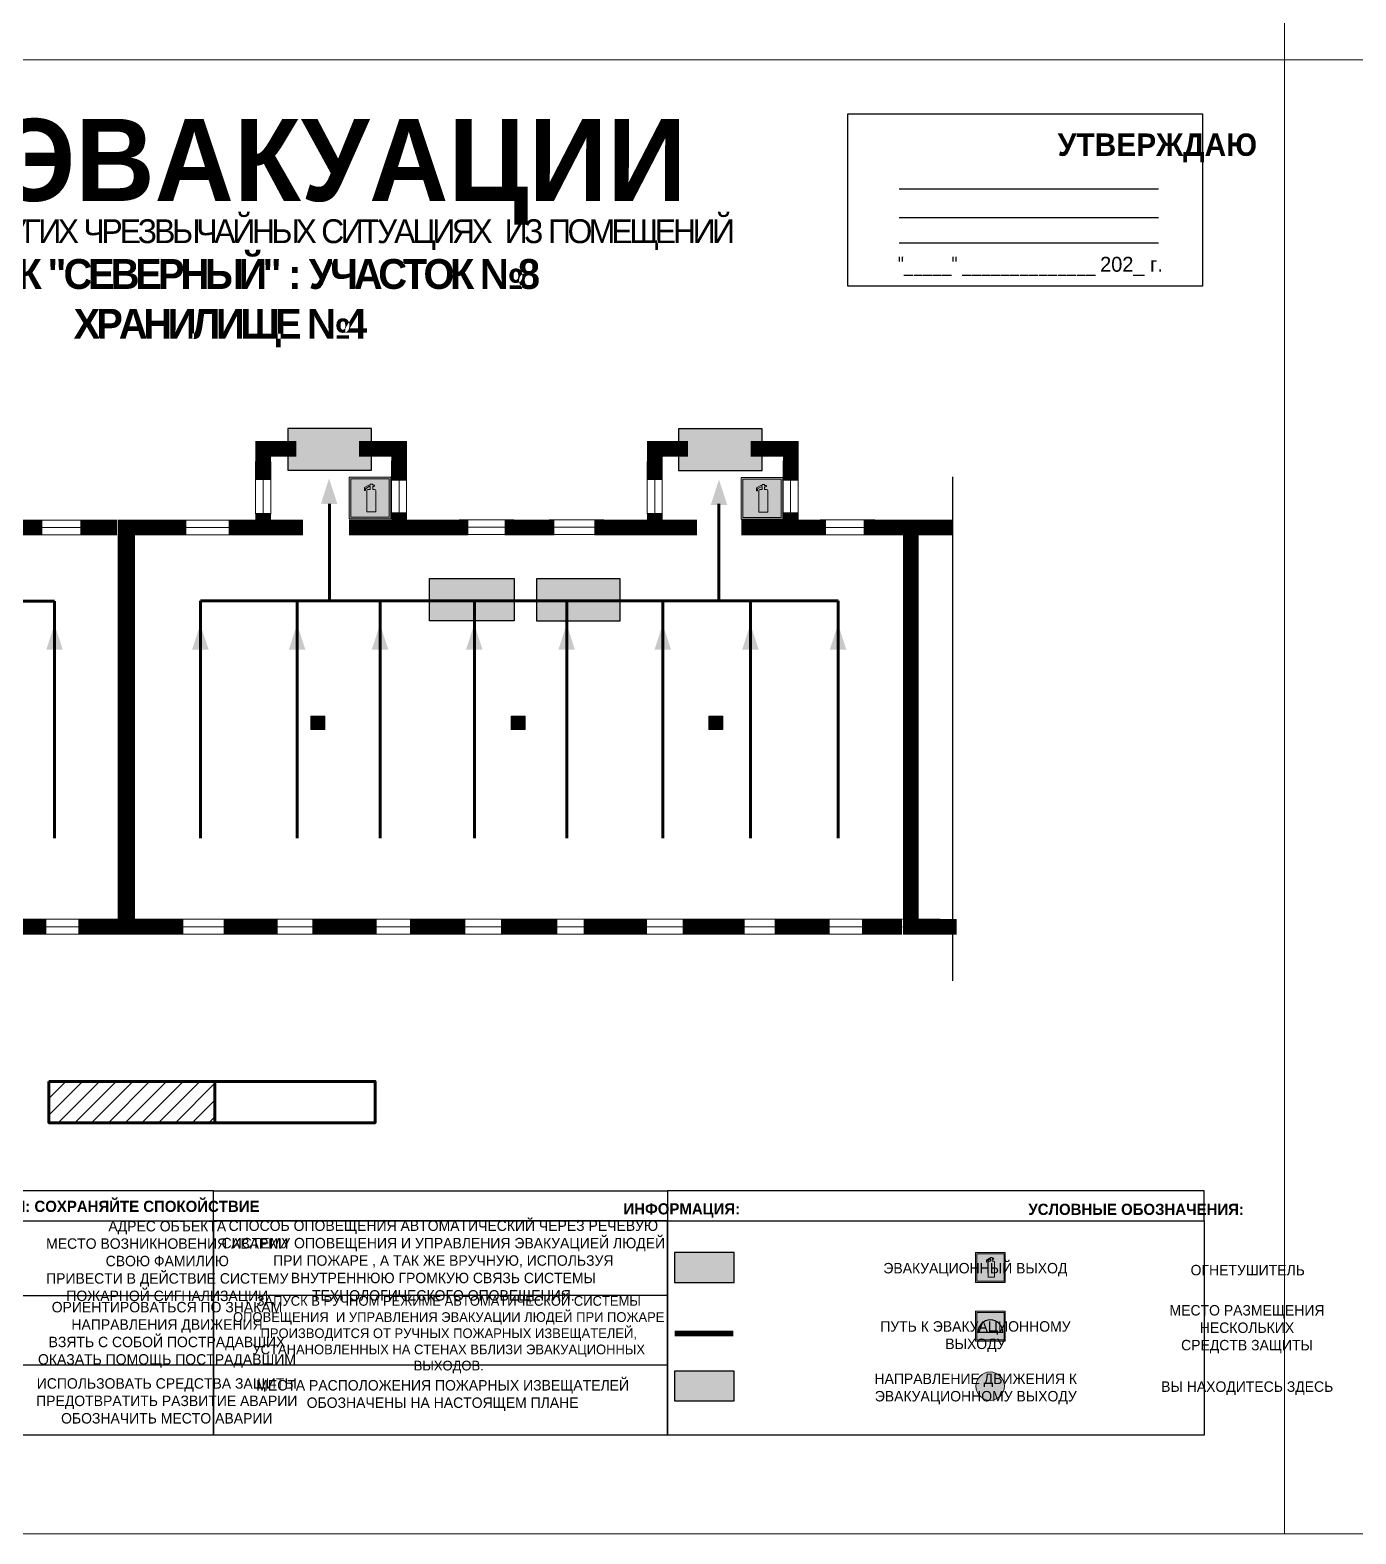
# Model space of a CAD drawing. Header units: millimetres. Extents: x 13114 to 67229, y 22859 to 38520.
# Drawn here: x 18948.5 to 19303.9, y 35160.4 to 35563.4 of the extents above; entities that cross this region are included whole.
import ezdxf

# ---------------------------------------------------------------- set-up
doc = ezdxf.new("R2010")
doc.units = ezdxf.units.MM
doc.layers.add('План_Штампы', color=7, linetype='Continuous')
doc.styles.add('обычный', font='arial.ttf')

# ---------------------------------------------------------------- blocks, each defined once
blk = doc.blocks.new('A$C1E1F2D43')
at = {"true_color": 0xffffff}
blk.add_hatch(color=7, dxfattribs=at).paths.add_polyline_path([(8, 0), (0, 0), (0, -8), (8, -8)])
h = blk.add_hatch(color=242)
h.paths.add_polyline_path([(0.32, -0.32), (0.32, -7.68), (7.68, -7.68), (7.68, -0.32)])
h.paths.add_polyline_path([(7.35, -5.71), (0.65, -5.71, -1)], flags=16)
at = {"color": 242, "lineweight": 5}
for p, q in [((0, 0), (8, 0)), ((0, -8), (0, 0)), ((0, 0), (8, 0)), ((8, -8), (8, 0)), ((0, -8), (8, -8))]:
    blk.add_line(p, q, dxfattribs=at)
at = {"color": 242}
blk.add_line((7.35, -5.71), (0.65, -5.71), dxfattribs=at)
at = {"color": 242, "lineweight": 5}
blk.add_lwpolyline([(0.32, -0.32), (7.68, -0.32), (7.68, -7.68), (0.32, -7.68)], close=True, dxfattribs=at)
at = {"color": 242}
blk.add_arc((4, -5.71), 3.35, 0, 180, dxfattribs=at)
blk = doc.blocks.new('A$C32E8229D')
at = {"true_color": 0xffffff}
blk.add_hatch(color=7, dxfattribs=at).paths.add_polyline_path([(0, 0), (0, -8), (16, -8), (16, 0)])
h = blk.add_hatch(color=126)
h.paths.add_polyline_path([(0.2, -0.2), (15.8, -0.2), (15.8, -7.8), (0.2, -7.8)])
h.paths.add_polyline_path([(13.49, -2.05), (12.08, -2.05), (11.37, -2.63, 0.162397), (11.29, -2.84), (11.29, -3.63), (10.35, -3.63), (10.35, -4.05), (11.68, -4.05), (11.68, -3.48), (12.26, -4.28), (11.29, -5.1), (11.29, -6.78), (11.85, -6.78), (11.85, -5.44), (12.8, -4.64), (12.8, -5.94), (14.46, -5.94), (14.46, -5.39), (13.45, -5.39), (13.45, -3.97), (12.46, -2.59), (13.15, -2.59), (13.69, -3.34), (14.18, -3)], flags=16)
h.paths.add_polyline_path([(10.74, -1.82, 1), (11.8, -1.82, 1)], flags=16)
h.paths.add_polyline_path([(9.39, -3.59), (5.99, -3.59), (6.56, -3.03), (5.91, -3.03), (5.1, -3.83), (5.91, -4.64), (6.56, -4.64), (5.99, -4.09), (9.39, -4.09)], flags=16)
h.paths.add_polyline_path([(4.29, -1.08), (1.72, -1.08), (1.72, -6.6), (4.29, -6.6)], flags=16)
at = {"color": 126}
blk.add_lwpolyline([(16, -8), (0, -8), (0, 0), (16, 0)], close=True, dxfattribs=at)
blk = doc.blocks.new('A$C7B8C2D5B')
at = {"lineweight": 0}
h = blk.add_hatch(color=5, dxfattribs=at)
h.dxf.hatch_style = 1
h.paths.add_polyline_path([(1.4, -3.02, 1), (-2.11, -3.02, 1)])
at = {"color": 5, "lineweight": 0}
blk.add_circle((-0.36, -3.02), 1.75, dxfattribs=at)
blk = doc.blocks.new('A$C7B4425F7')
at = {"true_color": 0xffffff}
blk.add_hatch(color=7, dxfattribs=at).paths.add_polyline_path([(0, 0), (-16, 0), (-16, -8), (0, -8)])
h = blk.add_hatch(color=126)
h.paths.add_polyline_path([(-0.2, -0.2), (-15.8, -0.2), (-15.8, -7.8), (-0.2, -7.8)])
h.paths.add_polyline_path([(-11.76, -2.03), (-11.76, -3.66), (-11.17, -3.66, -0.568275), (-11.17, -6.18), (-12.58, -6.18), (-12.58, -2.03)], flags=16)
h.paths.add_polyline_path([(-13.33, -4.12, -0.495768), (-13.59, -6.18), (-15.03, -6.18), (-15.03, -2.03), (-13.59, -2.03, -0.487973)], flags=16)
h.paths.add_polyline_path([(-10.25, -2.03), (-9.48, -2.03), (-9.48, -6.18), (-10.25, -6.18)], flags=16)
h.paths.add_polyline_path([(-13.84, -3.69), (-14.24, -3.69), (-14.24, -3.03), (-13.9, -3.03, -0.692621)], flags=0)
h.paths.add_polyline_path([(-9.15, -2.03), (-8.4, -2.03), (-8.04, -3.07), (-7.68, -2.03), (-6.93, -2.03), (-7.64, -4.1), (-6.93, -6.18), (-7.68, -6.18), (-8.04, -5.14), (-8.4, -6.18), (-9.15, -6.18), (-8.44, -4.1)], flags=16)
h.paths.add_polyline_path([(-11.76, -4.46), (-11.42, -4.46, -0.692621), (-11.36, -5.12), (-11.76, -5.12)], flags=0)
h.paths.add_polyline_path([(-13.9, -5.2), (-14.24, -5.2), (-14.24, -4.55), (-13.84, -4.55, -0.708038)], flags=0)
edge = h.paths.add_edge_path(flags=16)
edge.add_ellipse((-5.51, -4.08), major_axis=(0, 2.05), ratio=0.586184, start_angle=0, end_angle=360)
edge = h.paths.add_edge_path(flags=0)
edge.add_ellipse((-5.51, -4.08), major_axis=(0, 1.14), ratio=0.454828, start_angle=0, end_angle=360)
h.paths.add_polyline_path([(-4.13, -4.96, 0.377264), (-3.48, -4.52, 0.0555), (-3.16, -2.03), (-1.66, -2.03), (-1.66, -4.96), (-0.96, -4.96), (-0.96, -7.01), (-1.75, -7.01), (-1.75, -6.18), (-3.3, -6.18), (-3.3, -7.02), (-4.13, -7.02)], flags=16)
h.paths.add_polyline_path([(-2.73, -2.91), (-2.28, -2.91), (-2.28, -4.96), (-3.05, -4.96, 0.079136)], flags=0)
at = {"color": 126}
blk.add_lwpolyline([(-16, -8), (0, -8), (0, 0), (-16, 0)], close=True, dxfattribs=at)
blk = doc.blocks.new('A$C3AD82952')
at = {"true_color": 0xf5f5ff}
h = blk.add_hatch(color=7, dxfattribs=at)
h.dxf.hatch_style = 1
h.paths.add_polyline_path([(8.21, 8.73, 0.414214), (7.89, 9.05), (7.22, 9.05), (7.22, 9.92), (7.59, 9.92, 1), (7.57, 10.36), (7.22, 10.36), (7.22, 10.6), (6.43, 10.6), (6.43, 10.36), (6.01, 10.36), (4.74, 9.59), (4.74, 8.69), (4.98, 8.73), (4.98, 9.26), (6.12, 9.91), (6.43, 9.91), (6.43, 9.05), (5.76, 9.05, 0.414214), (5.44, 8.73), (5.44, 2.2), (8.21, 2.2)], flags=0)
h.paths.add_polyline_path([(12.8, 12.8), (0, 12.8), (0, 0), (12.8, 0)])
h.paths.add_polyline_path([(0.51, 12.29), (12.29, 12.29), (12.29, 0.51), (0.51, 0.51)], flags=16)
h.paths.add_polyline_path([(4.74, 9.59), (6.01, 10.36), (6.43, 10.36), (6.43, 10.6), (7.22, 10.6), (7.22, 10.36), (7.59, 10.36, -0.94586), (7.59, 9.92), (7.22, 9.92), (7.22, 9.05), (7.89, 9.05, -0.414214), (8.21, 8.73), (8.21, 2.2), (5.44, 2.2), (5.44, 8.73, -0.414214), (5.76, 9.05), (6.43, 9.05), (6.43, 9.91), (6.12, 9.91), (4.98, 9.26), (4.98, 8.73), (4.74, 8.69)], flags=0)
h = blk.add_hatch(color=242)
h.dxf.hatch_style = 1
h.paths.add_polyline_path([(12.29, 12.29), (0.51, 12.29), (0.51, 0.51), (12.29, 0.51)])
h.paths.add_polyline_path([(4.74, 8.69), (4.74, 9.59), (6.01, 10.36), (6.43, 10.36), (6.43, 10.6), (7.22, 10.6), (7.22, 10.36), (7.59, 10.36, -0.94586), (7.59, 9.92), (7.22, 9.92), (7.22, 9.05), (7.89, 9.05, -0.414214), (8.21, 8.73), (8.21, 2.2), (5.44, 2.2), (5.44, 8.73, -0.414214), (5.76, 9.05), (6.43, 9.05), (6.43, 9.91), (6.12, 9.91), (4.98, 9.26), (4.98, 8.73)], flags=16)
h = blk.add_hatch(color=7, dxfattribs=at)
h.dxf.hatch_style = 1
h.paths.add_polyline_path([(8.21, 8.73, 0.414214), (7.89, 9.05), (7.22, 9.05), (7.22, 9.92), (7.59, 9.92, 1), (7.57, 10.36), (7.22, 10.36), (7.22, 10.6), (6.43, 10.6), (6.43, 10.36), (6.01, 10.36), (4.74, 9.59), (4.74, 8.69), (4.98, 8.73), (4.98, 9.26), (6.12, 9.91), (6.43, 9.91), (6.43, 9.05), (5.76, 9.05, 0.414214), (5.44, 8.73), (5.44, 2.2), (8.21, 2.2)])
at = {"color": 242, "lineweight": 5}
for p, q in [((0, 0), (0, 12.8)), ((0, 12.8), (12.8, 12.8)), ((6.01, 10.36), (4.74, 9.59)), ((4.74, 9.59), (4.74, 8.69)), ((4.98, 9.26), (6.12, 9.91)), ((4.98, 8.73), (4.98, 9.26)), ((6.01, 10.36), (6.43, 10.36)), ((6.12, 9.91), (6.43, 9.91)), ((7.22, 10.6), (6.43, 10.6)), ((6.43, 10.6), (6.43, 10.36)), ((6.43, 9.91), (6.43, 9.05)), ((7.22, 10.36), (7.22, 10.6)), ((7.59, 10.36), (7.22, 10.36)), ((7.22, 9.05), (7.22, 9.92)), ((7.59, 9.92), (7.22, 9.92)), ((12.8, 0), (12.8, 12.8)), ((4.74, 8.69), (4.98, 8.73)), ((5.44, 2.2), (5.44, 8.73)), ((5.76, 9.05), (6.43, 9.05)), ((7.89, 9.05), (7.22, 9.05)), ((8.21, 2.2), (8.21, 8.73)), ((0, 0), (12.8, 0)), ((5.44, 2.2), (8.21, 2.2))]:
    blk.add_line(p, q, dxfattribs=at)
blk.add_lwpolyline([(0.51, 12.29), (12.29, 12.29), (12.29, 0.51), (0.51, 0.51)], close=True, dxfattribs=at)
for centre, radius, start, end in [((7.58, 10.14), 0.223, 273.1875, 86.8125), ((5.76, 8.73), 0.32, 90, 180), ((7.89, 8.73), 0.32, 0, 90)]:
    blk.add_arc(centre, radius, start, end, dxfattribs=at)

msp = doc.modelspace()

# ---------------------------------------------------------------- hatches: boundary and pattern name
at = {"lineweight": 0}
h = msp.add_hatch(color=256, dxfattribs=at)
h.dxf.hatch_style = 1
h.paths.add_polyline_path([(19027.56, 35375.97), (19027.56, 35379.47), (19023.82, 35379.47), (19023.82, 35375.97)])
h = msp.add_hatch(color=256, dxfattribs=at)
h.dxf.hatch_style = 1
h.paths.add_polyline_path([(19081.19, 35375.97), (19081.19, 35379.47), (19077.44, 35379.47), (19077.44, 35375.97)])
h = msp.add_hatch(color=256, dxfattribs=at)
h.dxf.hatch_style = 1
h.paths.add_polyline_path([(19134.22, 35375.97), (19134.22, 35379.47), (19130.47, 35379.47), (19130.47, 35375.97)])
h = msp.add_hatch()
h.set_pattern_fill('ANSI31', color=256)
h.set_pattern_definition([(45, (-10326.005, 23711.0528), (-2.24506403, 2.24506403), [])])
h.paths.add_polyline_path([(18998.04, 35270.56), (18998.04, 35281.63), (18953.57, 35281.63), (18953.57, 35270.56)])

# ---------------------------------------------------------------- linework, layer by layer
at = {"color": 5, "lineweight": 0}
for points in [[(18684.77, 35555.39), (19284.77, 35555.39), (19284.77, 35950.39), (18684.77, 35950.39)], [(19284.77, 35555.39), (19884.77, 35555.39), (19884.77, 35950.39), (19284.77, 35950.39)], [(18684.77, 35160.39), (19284.77, 35160.39), (19284.77, 35555.39), (18684.77, 35555.39)], [(19284.77, 35160.39), (19884.77, 35160.39), (19884.77, 35555.39), (19284.77, 35555.39)]]:
    msp.add_lwpolyline(points, close=True, dxfattribs=at)
for points in [[(19167.72, 35540.9), (19262.72, 35540.9), (19262.72, 35494.7), (19167.72, 35494.7)], [(18853.9, 35244.28), (18997.67, 35244.28), (18997.67, 35252.33), (18853.9, 35252.33)], [(18997.67, 35252.33), (19119.39, 35252.33), (19119.39, 35186.88), (18997.67, 35186.88)], [(18997.67, 35252.33), (19119.39, 35252.33), (19119.39, 35244.28), (18997.67, 35244.28)], [(19119.39, 35244.28), (19263.16, 35244.28), (19263.16, 35252.33), (19119.39, 35252.33)], [(18853.9, 35244.28), (18997.67, 35244.28), (18997.67, 35186.88), (18853.9, 35186.88)], [(18997.67, 35244.28), (19119.39, 35244.28), (19119.39, 35224.28), (18997.67, 35224.28)], [(19119.39, 35244.28), (19263.16, 35244.28), (19263.16, 35186.88), (19119.39, 35186.88)], [(19119.39, 35224.28), (18997.67, 35224.28), (18997.67, 35205.71), (19119.39, 35205.71)]]:
    msp.add_lwpolyline(points, close=True)
for points in [[(19181.47, 35520.85), (19250.99, 35520.85)], [(19181.47, 35513.09), (19250.99, 35513.09)], [(19181.47, 35506.31), (19250.99, 35506.31)], [(19195.74, 35443.67), (19195.74, 35308.57)], [(18912.32, 35224.28), (18853.9, 35224.28), (18997.67, 35224.28)], [(18912.32, 35205.71), (18853.9, 35205.71), (18997.67, 35205.71)]]:
    msp.add_lwpolyline(points)
at = {"lineweight": 100, "const_width": 4.2}
for points in [[(19011, 35442.8), (19011, 35451.13), (19019.92, 35451.13)], [(19036.68, 35451.13), (19047.45, 35451.13), (19047.45, 35442.6)], [(19115.95, 35442.8), (19115.95, 35451.13), (19124.87, 35451.13)], [(19141.63, 35451.13), (19152.4, 35451.13), (19152.4, 35442.6)], [(19011, 35430.1), (19011, 35433.93)], [(19047.45, 35434.13), (19047.45, 35430.1)], [(19115.95, 35430.1), (19115.95, 35433.93)], [(19152.4, 35434.13), (19152.4, 35430.1)], [(18951.84, 35430.07), (18929.12, 35430.07)], [(18971.82, 35430.07), (18961.98, 35430.07)], [(18990.43, 35430.1), (18972.01, 35430.1)], [(18985.74, 35430.07), (18972.47, 35430.07)], [(19021.71, 35430.1), (19001.8, 35430.1)], [(19065.96, 35430.1), (19034.02, 35430.1)], [(19089.02, 35430.1), (19075.75, 35430.1)], [(19127.26, 35430.1), (19099.77, 35430.1)], [(19161.85, 35430.1), (19139.12, 35430.1)], [(19186.7, 35430.1), (19171.98, 35430.1)], [(19195.74, 35430.1), (19182.47, 35430.1)], [(18938.07, 35323.06), (18952.87, 35323.06)], [(18961.5, 35323.06), (18972.26, 35323.06)], [(18971.98, 35323.09), (18989.65, 35323.09)], [(18972.48, 35323.06), (18986.87, 35323.06)], [(19000.44, 35323.09), (19014.93, 35323.09)], [(19024.17, 35323.09), (19041.43, 35323.09)], [(19050.37, 35323.09), (19065.16, 35323.09)], [(19074.72, 35323.09), (19089.82, 35323.09)], [(19096.91, 35323.09), (19113.86, 35323.09)], [(19123.42, 35323.09), (19140.06, 35323.09)], [(19148.07, 35323.09), (19162.87, 35323.09)], [(19171.5, 35323.09), (19182.26, 35323.09)], [(19182.48, 35323.09), (19196.87, 35323.09)]]:
    msp.add_lwpolyline(points, dxfattribs=at)
at = {"lineweight": 0}
for points in [[(19008.99, 35433.73), (19008.99, 35447.74)], [(19011, 35433.93), (19011, 35447.95)], [(19013.03, 35433.65), (19013.03, 35447.67)], [(19045.4, 35433.89), (19045.4, 35447.9)], [(19047.41, 35434.09), (19047.41, 35448.11)], [(19049.45, 35433.81), (19049.45, 35447.83)], [(19113.94, 35433.73), (19113.94, 35447.74)], [(19115.95, 35433.93), (19115.95, 35447.95)], [(19117.98, 35433.65), (19117.98, 35447.67)], [(19150.35, 35433.89), (19150.35, 35447.9)], [(19152.36, 35434.09), (19152.36, 35448.11)], [(19154.4, 35433.81), (19154.4, 35447.83)], [(18950.32, 35432.04), (18964.94, 35432.04)], [(18950.51, 35430.06), (18965.12, 35430.06)], [(18988.29, 35432.01), (19002.91, 35432.01)], [(18988.48, 35430.03), (19003.09, 35430.03)], [(19063.53, 35432.1), (19078.14, 35432.1)], [(19063.72, 35430.12), (19078.33, 35430.12)], [(19087.67, 35432.12), (19102.29, 35432.12)], [(19087.86, 35430.14), (19102.47, 35430.14)], [(19160.32, 35432.08), (19174.94, 35432.08)], [(19160.51, 35430.09), (19175.12, 35430.09)], [(18950.08, 35428.11), (18964.7, 35428.11)], [(18988.05, 35428.08), (19002.66, 35428.08)], [(19063.29, 35428.17), (19077.9, 35428.17)], [(19087.43, 35428.19), (19102.05, 35428.19)], [(19160.08, 35428.14), (19174.7, 35428.14)], [(18763.48, 35325.12), (18972.39, 35325.12)], [(18973.48, 35325.16), (19182.39, 35325.16)], [(19182.7, 35325.16), (19192.42, 35325.16)], [(18764, 35321.1), (18971.46, 35321.1)], [(18764.46, 35323.06), (18972.36, 35323.06)], [(18974, 35321.14), (19181.46, 35321.14)], [(18974.46, 35323.09), (19182.37, 35323.09)]]:
    msp.add_lwpolyline(points, dxfattribs=at)
at = {"color": 126, "lineweight": 100, "true_color": 0x008754}
for points in [[(19028.74, 35436.4), (19028.74, 35410.39), (18994.2, 35410.39)], [(19133.11, 35410.39), (19133.11, 35436.4)], [(18882.37, 35410.36), (18955.11, 35410.36)], [(18955.11, 35346.8), (18955.11, 35410.36)], [(18994.2, 35346.83), (18994.2, 35410.39)], [(19020.13, 35346.83), (19020.13, 35410.39)], [(19025.39, 35410.39), (19165.11, 35410.39)], [(19042.35, 35346.83), (19042.35, 35410.39)], [(19067.61, 35346.83), (19067.61, 35410.39)], [(19092.37, 35346.83), (19092.37, 35410.39)], [(19118.13, 35346.83), (19118.13, 35410.39)], [(19141.62, 35346.83), (19141.62, 35410.39)], [(19165.11, 35346.83), (19165.11, 35410.39)]]:
    msp.add_lwpolyline(points, dxfattribs=at)
at = {"lineweight": 0, "const_width": 4.2}
for points in [[(18974.11, 35323.09), (18974.11, 35430.1)], [(18974.55, 35323.06), (18974.55, 35430.07)], [(19184.55, 35323.09), (19184.55, 35430.1)]]:
    msp.add_lwpolyline(points, dxfattribs=at)
at = {"lineweight": 0}
for points in [[(19023.82, 35375.97), (19027.56, 35375.97), (19027.56, 35379.47), (19023.82, 35379.47)], [(19077.44, 35375.97), (19081.19, 35375.97), (19081.19, 35379.47), (19077.44, 35379.47)], [(19130.47, 35375.97), (19134.22, 35375.97), (19134.22, 35379.47), (19130.47, 35379.47)]]:
    msp.add_lwpolyline(points, close=True, dxfattribs=at)
at = {"lineweight": 100}
msp.add_lwpolyline([(18953.57, 35281.63), (19041.01, 35281.63), (19041.01, 35270.56), (18953.57, 35270.56)], close=True, dxfattribs=at)
msp.add_lwpolyline([(18998.04, 35270.56), (18998.04, 35281.63)], dxfattribs=at)
at = {"color": 126, "lineweight": 80, "true_color": 0x008754, "const_width": 1.5}
msp.add_lwpolyline([(19137.05, 35214.09), (19121.25, 35214.09)], dxfattribs=at)
at = {"layer": 'План_Штампы', "color": 126, "true_color": 0x008754}
for points in [[(19030.89, 35436.4), (19026.47, 35436.41), (19028.66, 35443.2)], [(19135.39, 35436.12), (19130.97, 35436.13), (19133.16, 35442.91)], [(18957.3, 35397.32), (18952.88, 35397.33), (18955.07, 35404.11)], [(18996.39, 35397.35), (18991.97, 35397.36), (18994.16, 35404.15)], [(19022.32, 35397.35), (19017.9, 35397.36), (19020.09, 35404.15)], [(19044.54, 35397.35), (19040.12, 35397.36), (19042.32, 35404.15)], [(19069.8, 35397.35), (19065.38, 35397.36), (19067.57, 35404.15)], [(19094.56, 35397.35), (19090.14, 35397.36), (19092.33, 35404.15)], [(19120.32, 35397.35), (19115.9, 35397.36), (19118.09, 35404.15)], [(19143.81, 35397.35), (19139.39, 35397.36), (19141.58, 35404.15)], [(19167.3, 35397.35), (19162.88, 35397.36), (19165.07, 35404.15)]]:
    msp.add_solid(points, dxfattribs=at)

# ---------------------------------------------------------------- block references
for name, p, xscale, yscale, zscale in [('A$C3AD82952', (19034.05, 35432.36), 0.875, 0.875, 0.875), ('A$C3AD82952', (19139.09, 35432.29), 0.875, 0.875, 0.875), ('A$C3AD82952', (19201.91, 35227.79), 0.625, 0.625, 0.625), ('A$C7B8C2D5B', (19206.62, 35206.55), 2.177419353276491, 2.177419353276491, 2.177419353276491)]:
    msp.add_blockref(name, p, dxfattribs=dict(xscale=xscale, yscale=yscale, zscale=zscale))
at = {"color": 1}
msp.add_blockref('A$C1E1F2D43', (19201.91, 35220.08), dxfattribs=at)
at = {"layer": 'План_Штампы', "xscale": 1.4, "yscale": 1.4, "zscale": 1.4}
for p in [(19040.01, 35456.6), (19144.76, 35456.53)]:
    msp.add_blockref('A$C7B4425F7', p, dxfattribs=at)
at = {"layer": 'План_Штампы', "color": 126, "true_color": 0x008754, "xscale": 1.4175152427744, "yscale": 1.4175152427744, "zscale": 1.4175152427744, "rotation": 359.9978653237145}
msp.add_blockref('A$C32E8229D', (19055.62, 35416.42), dxfattribs=at)
at = {"layer": 'План_Штампы', "color": 126, "true_color": 0x008754, "xscale": -1.4, "yscale": 1.4, "zscale": 1.4}
msp.add_blockref('A$C32E8229D', (19106.64, 35416.28), dxfattribs=at)
at = {"layer": 'План_Штампы'}
msp.add_blockref('A$C7B4425F7', (19137.25, 35235.79), dxfattribs=at)
at = {"layer": 'План_Штампы', "color": 126, "true_color": 0x008754, "xscale": -1}
msp.add_blockref('A$C32E8229D', (19137.25, 35204.03), dxfattribs=at)

# ---------------------------------------------------------------- texts
at = {"lineweight": 0, "style": 'обычный'}
for s, insert, char_height, width, attachment_point in [('{\\fProxima Nova Rg|b1|i0|c204|p2;ПЛАН ЭВАКУАЦИИ}', (18847.28, 35539.56), 22, 493.8901, 1), ('\\pi-18,l18,t18;{\\fProxima Nova Rg|b1|i0|c204|p2;УТВЕРЖДАЮ\\H1.1997x; }', (19250.66, 35531.78), 6, 126.6484, 5), ('{\\fArial Narrow|b0|i0|c204|p34;"_____" ______________ \\fProxima Nova Rg|b0|i0|c204|p2;202_ г. }', (19216.62, 35500.02), 4, 78.6503, 5), ('{\\fProxima Nova Rg|b1|i0|c204|p2;ДЕЙСТВИЯ ПРИ АВАРИИ: СОХРАНЯЙТЕ СПОКОЙСТВИЕ\\H1.6644x; }', (18953.52, 35247.73), 3, 175.1736, 5), ('{\\fProxima Nova Rg|b1|i0|c204|p2;ИНФОРМАЦИЯ:\\H1.1997x; }', (19123.19, 35247.06), 3, 175.1736, 5), ('{\\fProxima Nova Rg|b1|i0|c204|p2;УСЛОВНЫЕ ОБОЗНАЧЕНИЯ:\\H1.1997x; }', (19244.97, 35247.34), 3, 175.1736, 5), ('\\pi-8.4,l8.4,t8.4;{\\fProxima Nova Rg|b0|i0|c204|p2;АДРЕС ОБЪЕКТА\\PМЕСТО ВОЗНИКНОВЕНИЯ АВАРИИ\\PСВОЮ ФАМИЛИЮ\\PПРИВЕСТИ В ДЕЙСТВИЕ СИСТЕМУ \\PПОЖАРНОЙ СИГНАЛИЗАЦИИ}', (18985.3, 35233.11), 2.8, 126.6484, 5), ('{\\fProxima Nova Rg|b0|i0|c204|p2;СПОСОБ ОПОВЕЩЕНИЯ АВТОМАТИЧЕСКИЙ ЧЕРЕЗ РЕЧЕВУЮ СИСТЕМУ ОПОВЕЩЕНИЯ И УПРАВЛЕНИЯ ЭВАКУАЦИЕЙ ЛЮДЕЙ ПРИ ПОЖАРЕ , А ТАК ЖЕ ВРУЧНУЮ, ИСПОЛЬЗУЯ ВНУТРЕННЮЮ ГРОМКУЮ СВЯЗЬ СИСТЕМЫ ТЕХНОЛОГИЧЕСКОГО ОПОВЕЩЕНИЯ.}', (19059.29, 35233.24), 2.8, 118.5618, 5), ('\\pi-8.4,l8.4,t8.4;{\\fProxima Nova Rg|b0|i0|c204|p2;ЭВАКУАЦИОННЫЙ ВЫХОД\\H1.6404x; }', (19201.88, 35231.19), 2.8, 126.6484, 5), ('\\pi-8.4,l8.4,t8.4;{\\fProxima Nova Rg|b0|i0|c204|p2;ОГНЕТУШИТЕЛЬ\\H1.1997x; }', (19274.88, 35231.06), 2.8, 126.6484, 5), ('{\\fProxima Nova Rg|b0|i0|c204|p2;\\P\\pt7.8;ЗАПУСК В РУЧНОМ РЕЖИМЕ АВТОМАТИЧЕСКОЙ СИСТЕМЫ ОПОВЕЩЕНИЯ  И УПРАВЛЕНИЯ ЭВАКУАЦИИ ЛЮДЕЙ ПРИ ПОЖАРЕ ПРОИЗВОДИТСЯ ОТ РУЧНЫХ ПОЖАРНЫХ ИЗВЕЩАТЕЛЕЙ, УСТАНАНОВЛЕННЫХ НА СТЕНАХ ВБЛИЗИ ЭВАКУАЦИОННЫХ ВЫХОДОВ. }', (19060.74, 35215.95), 2.6, 121.7868, 5), ('\\pi-8.4,l8.4,t8.4;{\\fProxima Nova Rg|b0|i0|c204|p2;ОРИЕНТИРОВАТЬСЯ ПО ЗНАКАМ \\PНАПРАВЛЕНИЯ ДВИЖЕНИЯ\\PВЗЯТЬ С СОБОЙ ПОСТРАДАВШИХ\\PОКАЗАТЬ ПОМОЩЬ ПОСТРАДАВШИМ}', (18985.23, 35213.75), 2.8, 126.6484, 5), ('\\pi-8.4,l8.4,t8.4;{\\fProxima Nova Rg|b0|i0|c204|p2;МЕСТО РАЗМЕЩЕНИЯ \\PНЕСКОЛЬКИХ \\PСРЕДСТВ ЗАЩИТЫ}', (19274.68, 35215.24), 2.8, 126.6484, 5), ('\\pi-8.4,l8.4,t8.4;{\\fProxima Nova Rg|b0|i0|c204|p2;ПУТЬ К ЭВАКУАЦИОННОМУ \\PВЫХОДУ }', (19201.89, 35213.25), 2.8, 126.6484, 5), ('\\pi-8.4,l8.4,t8.4;{\\fProxima Nova Rg|b0|i0|c204|p2;НАПРАВЛЕНИЕ ДВИЖЕНИЯ К \\PЭВАКУАЦИОННОМУ ВЫХОДУ}', (19201.98, 35199.22), 2.8, 126.6484, 5), ('\\pi-8.4,l8.4,t8.4;{\\fProxima Nova Rg|b0|i0|c204|p2;ИСПОЛЬЗОВАТЬ СРЕДСТВА ЗАЩИТЫ \\PПРЕДОТВРАТИТЬ РАЗВИТИЕ АВАРИИ\\PОБОЗНАЧИТЬ МЕСТО АВАРИИ}', (18985.17, 35196.02), 2.8, 126.6484, 5), ('\\pt8.4;{\\fProxima Nova Rg|b0|i0|c204|p2;\\PМЕСТА РАСПОЛОЖЕНИЯ ПОЖАРНЫХ ИЗВЕЩАТЕЛЕЙ ОБОЗНАЧЕНЫ НА НАСТОЯЩЕМ ПЛАНЕ}', (19059.1, 35199.81), 2.8, 118.5618, 5), ('\\pi-8.4,l8.4,t8.4;{\\fProxima Nova Rg|b0|i0|c204|p2;ВЫ НАХОДИТЕСЬ ЗДЕСЬ\\H1.1997x; }', (19274.74, 35199.45), 2.8, 126.6484, 5)]:
    msp.add_mtext(s, dxfattribs=dict(at, insert=insert, char_height=char_height, width=width, attachment_point=attachment_point))
at = {"color": 0, "lineweight": 0, "insert": (18999.07, 35506.17), "char_height": 8, "width": 449.2158, "attachment_point": 5, "style": 'обычный'}
msp.add_mtext('{\\fArial Black|b1|i0|c204|p34;\\H2x;\\T0.85;  \\fArial Narrow|b0|i0|c204|p34;\\H0.8x;\\W0.9;\\P\\fProxima Nova Rg|b0|i0|c204|p2;\\H0.5x;\\W1;\\C256;ПРИ ПОЖАРЕ  ИЛИ ДРУГИХ ЧРЕЗВЫЧАЙНЫХ СИТУАЦИЯХ  ИЗ ПОМЕЩЕНИЙ \\fProxima Nova Rg|b1|i0|c204|p2;\\H1.25x;\\PРУДНИК "СЕВЕРНЫЙ" : УЧАСТОК №8\\PХРАНИЛИЩЕ №4}', dxfattribs=at)

doc.saveas('drawing.dxf')
